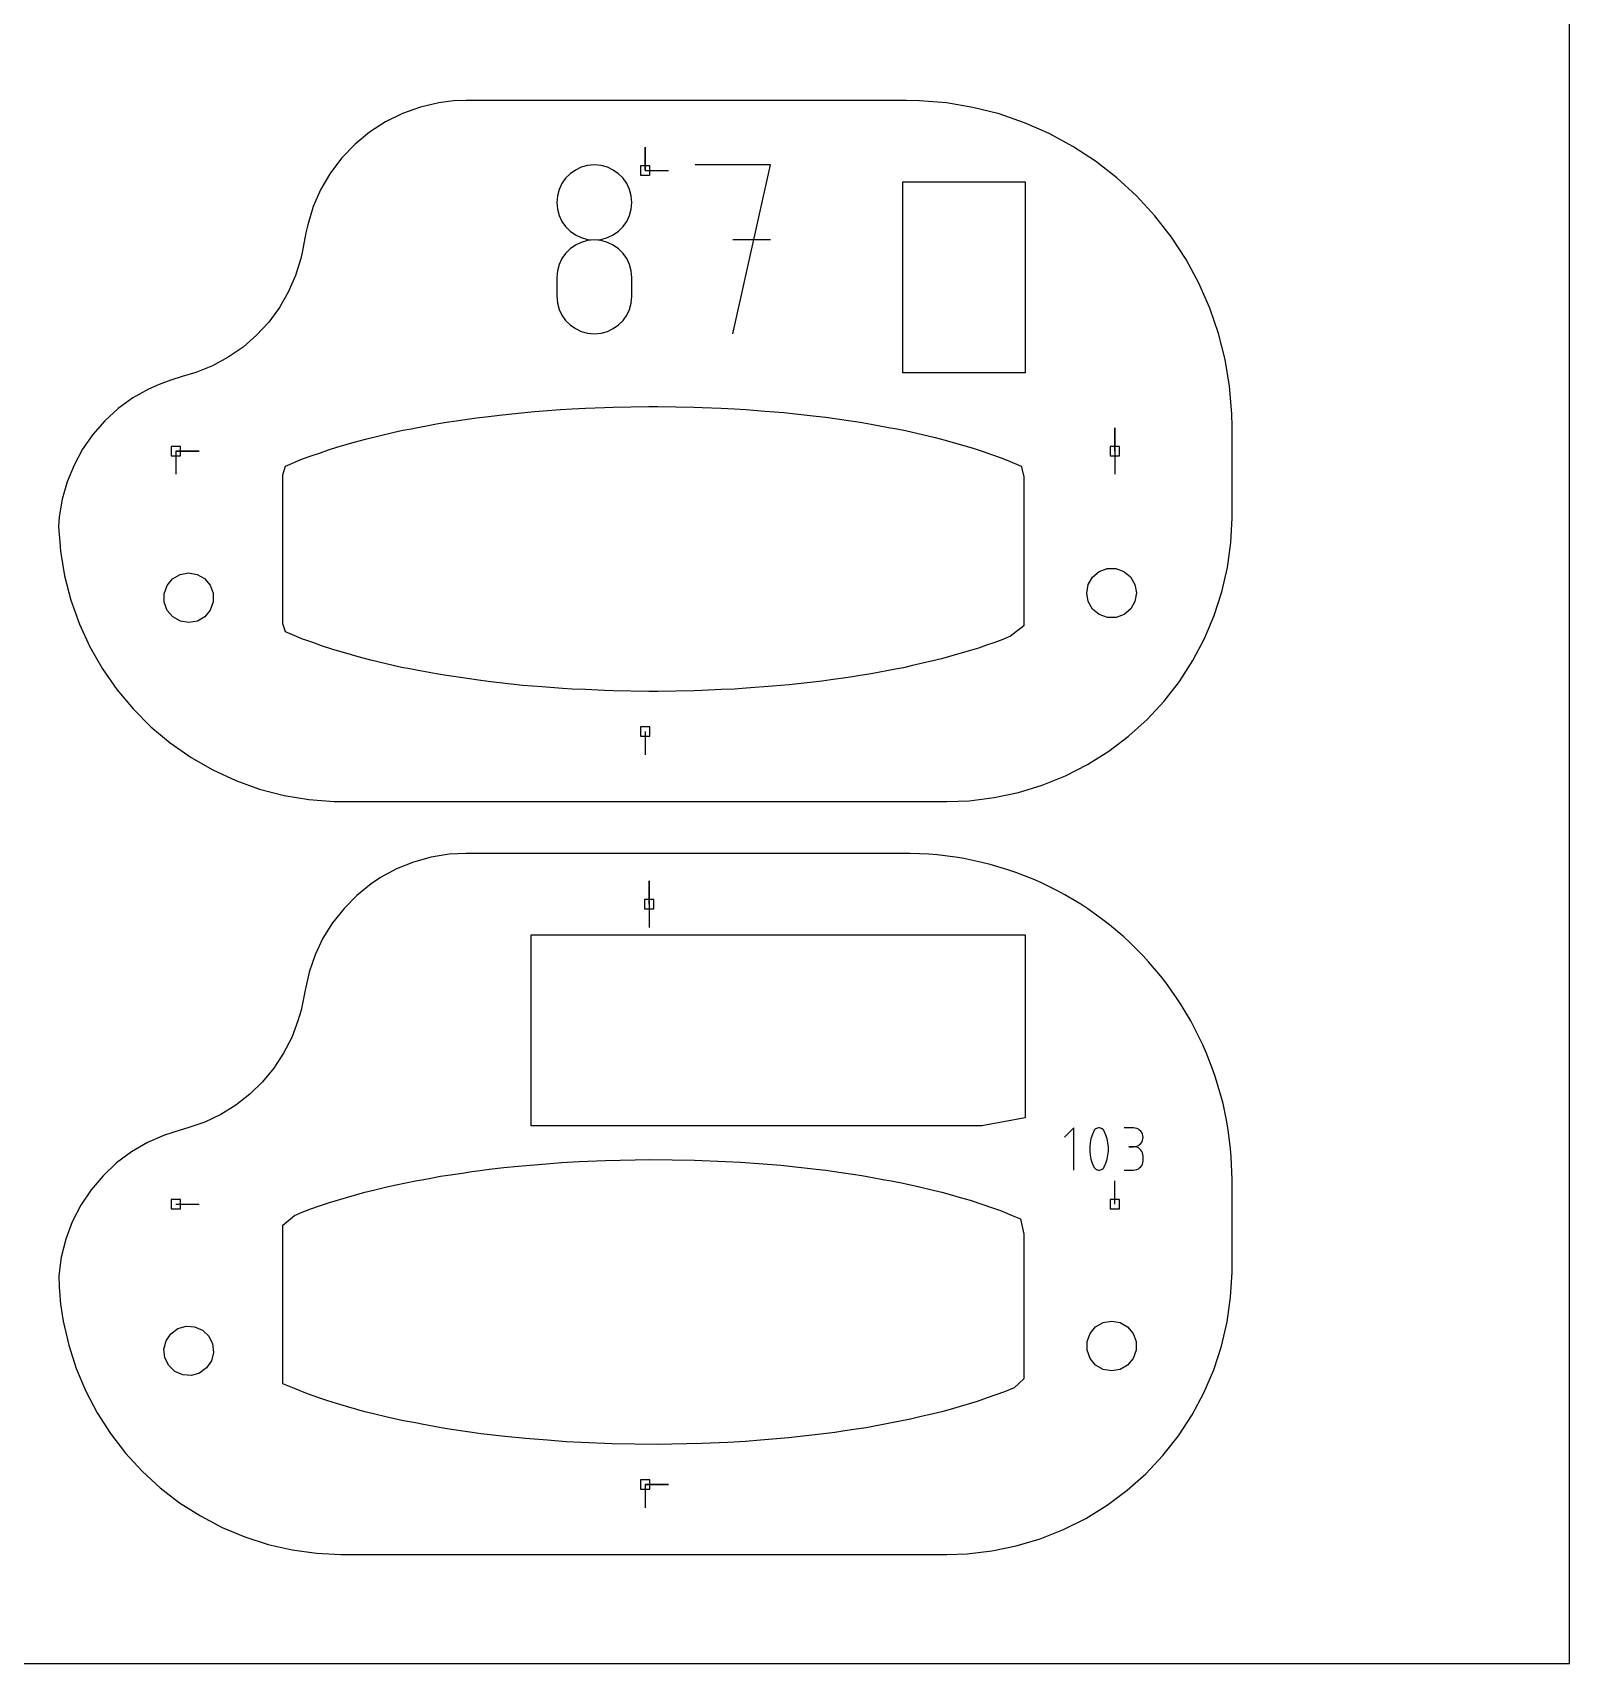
# Model space of a CAD drawing. Extents: x 0 to 400, y 0 to 400.
# Drawn here: x 305.7 to 400, y 0 to 100 of the extents above; entities that cross this region are included whole.
import ezdxf

# ---------------------------------------------------------------- set-up
doc = ezdxf.new("R2010")
doc.units = 0

msp = doc.modelspace()

# ---------------------------------------------------------------- linework, layer by layer
at = {"layer": 'annotation', "color": 1}
for p, q in [((343.313198, 91.542503), (343.313198, 92.971253)), ((343.313198, 91.542503), (343.313198, 92.971253)), ((343.313198, 92.971253), (343.313198, 91.542503)), ((338.427671, 91.068305), (338.200358, 90.747321)), ((338.705284, 91.345699), (338.427671, 91.068305)), ((339.026651, 91.572916), (338.705284, 91.345699)), ((339.38523, 91.74337), (339.026651, 91.572916)), ((339.774476, 91.850472), (339.38523, 91.74337)), ((340.187844, 91.887637), (339.774476, 91.850472)), ((340.601212, 91.850472), (340.187844, 91.887637)), ((340.187844, 91.887637), (340.187844, 91.887637)), ((340.990458, 91.74337), (340.601212, 91.850472)), ((341.349037, 91.572916), (340.990458, 91.74337)), ((341.670405, 91.345699), (341.349037, 91.572916)), ((341.948017, 91.068305), (341.670405, 91.345699)), ((342.17533, 90.747321), (341.948017, 91.068305)), ((343.313198, 91.542503), (344.741947, 91.542503)), ((350.987656, 91.900315), (346.377439, 91.900315)), ((348.682872, 81.533016), (350.987656, 91.900315)), ((337.922809, 90.000934), (337.885662, 89.588705)), ((338.02989, 90.389336), (337.922809, 90.000934)), ((338.200358, 90.747321), (338.02989, 90.389336)), ((342.345799, 90.389336), (342.17533, 90.747321)), ((342.452879, 90.000934), (342.345799, 90.389336)), ((342.490027, 89.588705), (342.452879, 90.000934)), ((337.885662, 89.588705), (337.885662, 89.588705)), ((337.885662, 89.588705), (337.922831, 89.174541)), ((337.922831, 89.174541), (338.029965, 88.784632)), ((342.345724, 88.784632), (342.452858, 89.174541)), ((342.452858, 89.174541), (342.490027, 89.588705)), ((342.490027, 89.588705), (342.490027, 89.588705)), ((338.029965, 88.784632), (338.200503, 88.425514)), ((338.200503, 88.425514), (338.427885, 88.103719)), ((338.427885, 88.103719), (338.705551, 87.825781)), ((341.670137, 87.825781), (341.947803, 88.103719)), ((341.947803, 88.103719), (342.175186, 88.425514)), ((342.175186, 88.425514), (342.345724, 88.784632)), ((338.705551, 87.825781), (339.02694, 87.598233)), ((339.38523, 87.13894), (339.026651, 86.968334)), ((339.02694, 87.598233), (339.385493, 87.42761)), ((339.774476, 87.246099), (339.38523, 87.13894)), ((339.385493, 87.42761), (339.774647, 87.320445)), ((340.187844, 87.283272), (339.774476, 87.246099)), ((339.774647, 87.320445), (340.187844, 87.283272)), ((340.187844, 87.283272), (340.601041, 87.320445)), ((340.601212, 87.24612), (340.187844, 87.283272)), ((340.187844, 87.283272), (340.187844, 87.283272)), ((340.187844, 87.283272), (340.187844, 87.283272)), ((340.601041, 87.320445), (340.990196, 87.42761)), ((340.990458, 87.139015), (340.601212, 87.24612)), ((340.990196, 87.42761), (341.348748, 87.598233)), ((341.349037, 86.968478), (340.990458, 87.139015)), ((341.348748, 87.598233), (341.670137, 87.825781)), ((350.987656, 87.283597), (348.682872, 87.283597)), ((338.200358, 86.141222), (338.02989, 85.782217)), ((338.427671, 86.462936), (338.200358, 86.141222)), ((338.705284, 86.74082), (338.427671, 86.462936)), ((339.026651, 86.968334), (338.705284, 86.74082)), ((341.670405, 86.741034), (341.349037, 86.968478)), ((341.948017, 86.463204), (341.670405, 86.741034)), ((342.17533, 86.141511), (341.948017, 86.463204)), ((342.345799, 85.782479), (342.17533, 86.141511)), ((337.922809, 85.392459), (337.885662, 84.978488)), ((338.02989, 85.782217), (337.922809, 85.392459)), ((342.452879, 85.392631), (342.345799, 85.782479)), ((342.490027, 84.978488), (342.452879, 85.392631)), ((337.885662, 84.978488), (337.885662, 83.831623)), ((342.490027, 83.831623), (342.490027, 84.978488)), ((342.490027, 84.978488), (342.490027, 84.978488)), ((337.885662, 83.831623), (337.885662, 83.831623)), ((337.885662, 83.831623), (337.922831, 83.417681)), ((337.922831, 83.417681), (338.029965, 83.028371)), ((338.029965, 83.028371), (338.200503, 82.670117)), ((342.175186, 82.670117), (342.345724, 83.028371)), ((342.345724, 83.028371), (342.452858, 83.417681)), ((342.452858, 83.417681), (342.490027, 83.831623)), ((338.200503, 82.670117), (338.427885, 82.349348)), ((338.427885, 82.349348), (338.705551, 82.072489)), ((338.705551, 82.072489), (339.02694, 81.845967)), ((341.348748, 81.845967), (341.670137, 82.072489)), ((341.670137, 82.072489), (341.947803, 82.349348)), ((341.947803, 82.349348), (342.175186, 82.670117)), ((339.02694, 81.845967), (339.385493, 81.676209)), ((339.385493, 81.676209), (339.774647, 81.569642)), ((339.774647, 81.569642), (340.187844, 81.532691)), ((340.187844, 81.532691), (340.601041, 81.569642)), ((340.187844, 81.532691), (340.187844, 81.532691)), ((340.601041, 81.569642), (340.990196, 81.676209)), ((340.990196, 81.676209), (341.348748, 81.845967)), ((372.108371, 74.342502), (372.108371, 75.771252)), ((372.108371, 74.342502), (372.108371, 75.771252)), ((372.108371, 75.771252), (372.108371, 74.342502)), ((314.518024, 74.342502), (315.946774, 74.342502)), ((314.518024, 74.342502), (315.946774, 74.342502)), ((315.946774, 74.342502), (314.518024, 74.342502)), ((314.518024, 74.342502), (314.518024, 72.913752)), ((372.108371, 74.342502), (372.108371, 72.913752)), ((343.313198, 57.142502), (343.313197, 55.713752)), ((343.551322, 46.558126), (343.551322, 47.986876)), ((343.551322, 46.558126), (343.551322, 47.986876)), ((343.551322, 47.986876), (343.551322, 46.558126)), ((343.551322, 46.558126), (343.551322, 45.129376)), ((369.603668, 32.838185), (369.027472, 32.261827)), ((369.603668, 30.24636), (369.603668, 32.838185)), ((370.650231, 32.158902), (370.600554, 31.913629)), ((370.724745, 32.399316), (370.650231, 32.158902)), ((370.824098, 32.632954), (370.724745, 32.399316)), ((370.857555, 32.688592), (370.824098, 32.632954)), ((370.824098, 32.632954), (370.824098, 32.632954)), ((370.899252, 32.736005), (370.857555, 32.688592)), ((370.947807, 32.774735), (370.899252, 32.736005)), ((371.00184, 32.804323), (370.947807, 32.774735)), ((371.059971, 32.824309), (371.00184, 32.804323)), ((371.120819, 32.834236), (371.059971, 32.824309)), ((371.183004, 32.833644), (371.120819, 32.834236)), ((371.245144, 32.822074), (371.183004, 32.833644)), ((371.305859, 32.799068), (371.245144, 32.822074)), ((371.329102, 32.786854), (371.305859, 32.799068)), ((371.305859, 32.799068), (371.305859, 32.799068)), ((371.351406, 32.772824), (371.329102, 32.786854)), ((371.372662, 32.757091), (371.351406, 32.772824)), ((371.392763, 32.739764), (371.372662, 32.757091)), ((371.411599, 32.720955), (371.392763, 32.739764)), ((371.429063, 32.700774), (371.411599, 32.720955)), ((371.445046, 32.679334), (371.429063, 32.700774)), ((371.459439, 32.656744), (371.445046, 32.679334)), ((371.472135, 32.633117), (371.459439, 32.656744)), ((371.571969, 32.398997), (371.472135, 32.633117)), ((371.472135, 32.633117), (371.472135, 32.633117)), ((371.646845, 32.158221), (371.571969, 32.398997)), ((371.696762, 31.912708), (371.646845, 32.158221)), ((373.269005, 32.835178), (372.693459, 32.835178)), ((373.372518, 32.825887), (373.269005, 32.835178)), ((373.469921, 32.799111), (373.372518, 32.825887)), ((373.559592, 32.756498), (373.469921, 32.799111)), ((373.639913, 32.699693), (373.559592, 32.756498)), ((373.709262, 32.630345), (373.639913, 32.699693)), ((373.766021, 32.550099), (373.709262, 32.630345)), ((373.808569, 32.460603), (373.766021, 32.550099)), ((373.766021, 31.969647), (373.808569, 32.059427)), ((373.835285, 32.363502), (373.808569, 32.460603)), ((373.808569, 32.059427), (373.835285, 32.156904)), ((373.844551, 32.260445), (373.835285, 32.363502)), ((373.835285, 32.156904), (373.844551, 32.260445)), ((373.844551, 32.260445), (373.844551, 32.260445)), ((370.600554, 31.913629), (370.575716, 31.665414)), ((370.575716, 31.665414), (370.575716, 31.416175)), ((370.575716, 31.416175), (370.600554, 31.167828)), ((370.600554, 31.167828), (370.650231, 30.92229)), ((371.646845, 30.92161), (371.696762, 31.166907)), ((371.721721, 31.664373), (371.696762, 31.912708)), ((371.696762, 31.166907), (371.721721, 31.415134)), ((371.721721, 31.415134), (371.721721, 31.664373)), ((373.269005, 31.684087), (372.980826, 31.684087)), ((372.980826, 31.684087), (373.269005, 31.684087)), ((373.269005, 31.684087), (373.372518, 31.69338)), ((373.372518, 31.674795), (373.269005, 31.684087)), ((373.269005, 31.684087), (373.269005, 31.684087)), ((373.372518, 31.69338), (373.469921, 31.720171)), ((373.469921, 31.64802), (373.372518, 31.674795)), ((373.469921, 31.720171), (373.559592, 31.762827)), ((373.559592, 31.605406), (373.469921, 31.64802)), ((373.559592, 31.762827), (373.639913, 31.819714)), ((373.639913, 31.548602), (373.559592, 31.605406)), ((373.639913, 31.819714), (373.709262, 31.889198)), ((373.709262, 31.479254), (373.639913, 31.548602)), ((373.709262, 31.889198), (373.766021, 31.969647)), ((373.766021, 31.399008), (373.709262, 31.479254)), ((373.808569, 31.309511), (373.766021, 31.399008)), ((373.835285, 31.212411), (373.808569, 31.309511)), ((373.844551, 31.109354), (373.835285, 31.212411)), ((373.844551, 30.821174), (373.844551, 31.109354)), ((373.844551, 31.109354), (373.844551, 31.109354)), ((370.650231, 30.92229), (370.724745, 30.681479)), ((370.724745, 30.681479), (370.824098, 30.447311)), ((370.824098, 30.447311), (370.824098, 30.447311)), ((370.824098, 30.447311), (370.836748, 30.42373)), ((370.836748, 30.42373), (370.851035, 30.401253)), ((370.851035, 30.401253), (370.866899, 30.379948)), ((370.866899, 30.379948), (370.884281, 30.359883)), ((370.884281, 30.359883), (370.903119, 30.341126)), ((370.903119, 30.341126), (370.923354, 30.323746)), ((370.923354, 30.323746), (370.944925, 30.307811)), ((370.944925, 30.307811), (370.967773, 30.293388)), ((370.967773, 30.293388), (370.991837, 30.280547)), ((370.991837, 30.280547), (370.991837, 30.280547)), ((370.991837, 30.280547), (371.052074, 30.258029)), ((371.052074, 30.258029), (371.113852, 30.246842)), ((371.113852, 30.246842), (371.175775, 30.246529)), ((371.175775, 30.246529), (371.236446, 30.256634)), ((371.236446, 30.256634), (371.294468, 30.276702)), ((371.294468, 30.276702), (371.348444, 30.306276)), ((371.348444, 30.306276), (371.396979, 30.3449)), ((371.396979, 30.3449), (371.438675, 30.392118)), ((371.438675, 30.392118), (371.472135, 30.447473)), ((371.472135, 30.447473), (371.571969, 30.68116)), ((371.472135, 30.447473), (371.472135, 30.447473)), ((371.571969, 30.68116), (371.646845, 30.92161)), ((372.693459, 30.246441), (373.269005, 30.246441)), ((373.269005, 30.246441), (373.372518, 30.255727)), ((373.269005, 30.246441), (373.269005, 30.246441)), ((373.372518, 30.255727), (373.469921, 30.28249)), ((373.469921, 30.28249), (373.559592, 30.325086)), ((373.559592, 30.325086), (373.639913, 30.381873)), ((373.639913, 30.381873), (373.709262, 30.451208)), ((373.709262, 30.451208), (373.766021, 30.531448)), ((373.766021, 30.531448), (373.808569, 30.620951)), ((373.808569, 30.620951), (373.835285, 30.718074)), ((373.835285, 30.718074), (373.844551, 30.821174)), ((372.10837, 28.167501), (372.10837, 29.596251)), ((314.518024, 28.167501), (315.946774, 28.167501)), ((343.313197, 10.9675), (344.741947, 10.9675)), ((343.313197, 10.9675), (344.741947, 10.9675)), ((344.741947, 10.9675), (343.313197, 10.9675)), ((343.313197, 10.9675), (343.313197, 9.53875))]:
    msp.add_line(p, q, dxfattribs=at)
at = {"layer": 'boundary', "color": 5}
for p, q in [((328.42215, 95.041119), (327.380524, 94.527898)), ((329.516314, 95.429944), (328.42215, 95.041119)), ((330.648217, 95.689113), (329.516314, 95.429944)), ((331.55649, 95.809726), (330.648217, 95.689113)), ((332.307162, 95.842503), (331.55649, 95.809726)), ((346.929172, 95.842503), (332.307162, 95.842503)), ((359.307161, 95.842503), (346.929172, 95.842503)), ((360.133661, 95.82542), (359.307161, 95.842503)), ((361.781017, 95.688915), (360.133661, 95.82542)), ((363.411466, 95.416842), (361.781017, 95.688915)), ((365.013888, 95.011055), (363.411466, 95.416842)), ((366.577322, 94.474327), (365.013888, 95.011055)), ((327.380524, 94.527898), (326.405524, 93.897223)), ((368.091093, 93.810323), (366.577322, 94.474327)), ((325.510333, 93.157622), (324.707057, 92.319095)), ((326.405524, 93.897223), (325.510333, 93.157622)), ((369.544863, 93.023583), (368.091093, 93.810323)), ((370.928699, 92.119478), (369.544863, 93.023583)), ((324.707057, 92.319095), (324.006559, 91.392983)), ((372.233145, 91.104187), (370.928699, 92.119478)), ((324.006559, 91.392983), (323.418314, 90.391813)), ((373.449296, 89.984639), (372.233145, 91.104187)), ((323.418314, 90.391813), (322.950274, 89.329118)), ((322.950274, 89.329118), (322.60877, 88.219275)), ((374.568843, 88.768489), (373.449296, 89.984639)), ((322.60877, 88.219275), (322.488664, 87.719687)), ((375.584025, 87.464196), (374.568843, 88.768489)), ((322.488664, 87.719687), (322.264983, 86.519521)), ((376.488239, 86.080207), (375.584025, 87.464196)), ((322.191367, 86.148978), (321.861558, 85.098803)), ((322.264983, 86.519521), (322.191367, 86.148978)), ((377.27498, 84.626436), (376.488239, 86.080207)), ((321.861558, 85.098803), (321.418322, 84.091238)), ((321.418322, 84.091238), (320.867033, 83.138493)), ((377.938982, 83.112664), (377.27498, 84.626436)), ((320.867033, 83.138493), (320.214374, 82.252108)), ((378.475709, 81.549229), (377.938982, 83.112664)), ((320.214374, 82.252108), (319.468247, 81.442828)), ((319.468247, 81.442828), (318.63769, 80.720453)), ((378.881499, 79.94681), (378.475709, 81.549229)), ((317.73277, 80.093743), (316.764458, 79.570286)), ((318.63769, 80.720453), (317.73277, 80.093743)), ((315.744477, 79.156424), (314.903758, 78.908695)), ((316.764458, 79.570286), (315.744477, 79.156424)), ((379.153573, 78.316356), (378.881499, 79.94681)), ((312.831304, 78.144219), (311.871021, 77.595163)), ((313.487527, 78.428442), (312.831304, 78.144219)), ((314.204156, 78.693775), (313.487527, 78.428442)), ((314.903758, 78.908695), (314.204156, 78.693775)), ((379.290856, 76.631122), (379.153573, 78.316356)), ((311.871021, 77.595163), (310.977257, 76.943404)), ((310.160945, 76.196918), (309.432075, 75.364841)), ((310.977257, 76.943404), (310.160945, 76.196918)), ((379.307164, 75.842503), (379.290856, 76.631122)), ((309.432075, 75.364841), (308.799561, 74.457351)), ((379.307164, 70.763874), (379.307164, 75.842503)), ((308.799561, 74.457351), (308.271153, 73.485554)), ((308.271153, 73.485554), (307.853307, 72.461341)), ((307.853307, 72.461341), (307.551139, 71.397244)), ((307.551139, 71.397244), (307.368344, 70.306283)), ((307.368344, 70.306283), (307.319231, 69.692843)), ((379.230947, 68.725504), (379.305687, 70.253534)), ((379.305687, 70.253534), (379.307164, 70.763874)), ((307.319231, 69.692843), (307.393445, 68.764039)), ((307.393445, 68.764039), (307.437956, 68.206967)), ((307.437956, 68.206967), (307.692264, 66.691426)), ((379.023026, 67.20985), (379.230947, 68.725504)), ((378.683517, 65.718159), (379.023026, 67.20985)), ((307.692264, 66.691426), (308.081927, 65.193097)), ((308.081927, 65.193097), (308.60248, 63.735069)), ((378.215018, 64.261831), (378.683517, 65.718159)), ((377.621107, 62.852), (378.215018, 64.261831)), ((308.60248, 63.735069), (309.249858, 62.328753)), ((309.249858, 62.328753), (310.018988, 60.985156)), ((376.906333, 61.499442), (377.621107, 62.852)), ((376.076148, 60.214493), (376.906333, 61.499442)), ((310.018988, 60.985156), (310.903863, 59.714793)), ((375.136914, 59.006977), (376.076148, 60.214493)), ((310.903863, 59.714793), (311.897549, 58.527605)), ((374.095805, 57.886121), (375.136914, 59.006977)), ((311.897549, 58.527605), (312.992268, 57.432887)), ((312.992268, 57.432887), (314.179453, 56.439202)), ((372.960782, 56.860493), (374.095805, 57.886121)), ((314.179453, 56.439202), (315.449818, 55.554329)), ((371.740516, 55.93793), (372.960782, 56.860493)), ((315.449818, 55.554329), (316.793414, 54.785195)), ((369.082182, 54.429362), (370.444347, 55.125483)), ((370.444347, 55.125483), (371.740516, 55.93793)), ((316.793414, 54.785195), (318.199729, 54.137817)), ((318.199729, 54.137817), (319.657756, 53.617264)), ((367.664424, 53.854884), (369.082182, 54.429362)), ((319.657756, 53.617264), (321.156087, 53.227608)), ((321.156087, 53.227608), (322.682989, 52.9719)), ((363.187653, 52.900369), (364.705853, 53.087456)), ((364.705853, 53.087456), (366.201924, 53.406441)), ((366.201924, 53.406441), (367.664424, 53.854884)), ((322.682989, 52.9719), (324.226517, 52.852138)), ((324.226517, 52.852138), (324.807163, 52.842502)), ((324.807163, 52.842502), (336.349503, 52.842502)), ((336.349503, 52.842502), (339.184176, 52.842502)), ((339.184176, 52.842502), (361.807162, 52.842502)), ((361.807162, 52.842502), (363.187653, 52.900369)), ((329.099957, 49.139108), (328.057244, 48.719452)), ((330.183185, 49.439004), (329.099957, 49.139108)), ((331.293211, 49.61535), (330.183185, 49.439004)), ((332.307162, 49.667502), (331.293211, 49.61535)), ((334.669671, 49.667502), (332.307162, 49.667502)), ((359.561998, 49.662234), (334.669671, 49.667502)), ((360.704346, 49.614987), (359.561998, 49.662234)), ((361.212281, 49.572898), (360.704346, 49.614987)), ((362.346826, 49.431477), (361.212281, 49.572898)), ((362.849548, 49.347588), (362.346826, 49.431477)), ((363.968539, 49.112961), (362.849548, 49.347588)), ((364.462619, 48.987843), (363.968539, 49.112961)), ((327.068248, 48.185347), (326.501906, 47.793119)), ((328.057244, 48.719452), (327.068248, 48.185347)), ((365.558411, 48.661613), (364.462619, 48.987843)), ((366.04047, 48.496121), (365.558411, 48.661613)), ((367.105581, 48.080512), (366.04047, 48.496121)), ((367.572328, 47.875778), (367.105581, 48.080512)), ((325.625692, 47.09146), (324.8337, 46.295723)), ((326.501906, 47.793119), (325.625692, 47.09146)), ((368.599479, 47.373632), (367.572328, 47.875778)), ((369.047726, 47.131053), (368.599479, 47.373632)), ((370.029902, 46.545805), (369.047726, 47.131053)), ((324.8337, 46.295723), (324.135979, 45.415947)), ((370.456585, 46.267039), (370.029902, 46.545805)), ((371.387078, 45.602681), (370.456585, 46.267039)), ((324.135979, 45.415947), (323.541392, 44.463262)), ((371.789282, 45.289633), (371.387078, 45.602681)), ((372.661732, 44.550702), (371.789282, 45.289633)), ((323.541392, 44.463262), (323.057498, 43.449704)), ((373.036713, 44.205508), (372.661732, 44.550702)), ((373.845166, 43.397055), (373.036713, 44.205508)), ((323.057498, 43.449704), (322.690445, 42.388093)), ((374.19036, 43.022075), (373.845166, 43.397055)), ((374.92929, 42.149625), (374.19036, 43.022075)), ((322.690445, 42.388093), (322.444911, 41.291865)), ((375.242321, 41.747445), (374.92929, 42.149625)), ((322.444911, 41.291865), (322.207465, 40.05044)), ((375.906677, 40.816951), (375.242321, 41.747445)), ((322.207465, 40.05044), (322.010757, 39.394751)), ((376.185461, 40.390244), (375.906677, 40.816951)), ((376.770711, 39.408068), (376.185461, 40.390244)), ((322.010757, 39.394751), (321.623614, 38.378382)), ((377.013289, 38.959822), (376.770711, 39.408068)), ((321.623614, 38.378382), (321.128207, 37.410095)), ((377.515436, 37.932668), (377.013289, 38.959822)), ((321.128207, 37.410095), (320.5304, 36.501384)), ((377.72017, 37.465922), (377.515436, 37.932668)), ((378.135778, 36.400811), (377.72017, 37.465922)), ((320.5304, 36.501384), (319.837279, 35.663035)), ((378.301268, 35.918752), (378.135778, 36.400811)), ((319.837279, 35.663035), (319.057053, 34.905002)), ((378.627499, 34.822958), (378.301268, 35.918752)), ((318.198977, 34.236285), (317.273217, 33.66483)), ((319.057053, 34.905002), (318.198977, 34.236285)), ((378.752618, 34.328879), (378.627499, 34.822958)), ((378.987245, 33.209888), (378.752618, 34.328879)), ((316.29076, 33.197424), (315.263248, 32.839623)), ((317.273217, 33.66483), (316.29076, 33.197424)), ((379.071134, 32.707165), (378.987245, 33.209888)), ((313.816336, 32.397687), (312.774185, 31.940227)), ((314.790722, 32.698969), (313.816336, 32.397687)), ((315.263248, 32.839623), (314.790722, 32.698969)), ((379.212556, 31.572621), (379.071134, 32.707165)), ((311.790817, 31.367253), (310.878994, 30.686204)), ((312.774185, 31.940227), (311.790817, 31.367253)), ((379.254643, 31.064687), (379.212556, 31.572621)), ((379.307164, 29.667502), (379.254643, 31.064687)), ((310.878994, 30.686204), (310.05054, 29.905923)), ((309.316201, 29.036543), (308.685497, 28.08935)), ((310.05054, 29.905923), (309.316201, 29.036543)), ((379.307164, 28.846937), (379.307164, 29.667502)), ((308.685497, 28.08935), (308.166608, 27.076645)), ((379.304288, 23.994245), (379.307164, 28.846937)), ((308.166608, 27.076645), (307.766249, 26.011576)), ((307.766249, 26.011576), (307.489597, 24.907967)), ((307.489597, 24.907967), (307.340232, 23.780148)), ((307.340232, 23.780148), (307.352797, 23.09775)), ((307.352797, 23.09775), (307.437956, 22.031965)), ((379.22183, 22.463558), (379.304288, 23.994245)), ((307.437956, 22.031965), (307.613502, 20.977294)), ((379.005717, 20.945976), (379.22183, 22.463558)), ((307.613502, 20.977294), (307.950063, 19.512909)), ((378.657611, 19.453147), (379.005717, 20.945976)), ((307.950063, 19.512909), (308.412092, 18.079672)), ((378.180189, 17.996528), (378.657611, 19.453147)), ((308.412092, 18.079672), (308.995773, 16.691436)), ((377.577112, 16.587299), (378.180189, 17.996528)), ((308.995773, 16.691436), (309.696786, 15.358507)), ((376.853019, 15.236277), (377.577112, 16.587299)), ((309.696786, 15.358507), (310.509933, 14.090784)), ((376.013459, 13.953828), (376.853019, 15.236277)), ((310.509933, 14.090784), (311.429204, 12.89768)), ((375.06489, 12.749797), (376.013459, 13.953828)), ((311.429204, 12.89768), (312.447775, 11.788057)), ((374.014591, 11.633422), (375.06489, 12.749797)), ((312.447775, 11.788057), (313.558108, 10.77016)), ((372.870625, 10.61327), (374.014591, 11.633422)), ((313.558108, 10.77016), (314.751959, 9.851547)), ((371.641771, 9.697168), (372.870625, 10.61327)), ((314.751959, 9.851547), (316.02048, 9.039044)), ((316.02048, 9.039044), (317.354263, 8.338692)), ((370.337471, 8.892146), (371.641771, 9.697168)), ((317.354263, 8.338692), (318.74341, 7.755692)), ((367.543077, 7.639148), (368.967738, 8.204381)), ((368.967738, 8.204381), (370.337471, 8.892146)), ((318.74341, 7.755692), (320.177617, 7.294381)), ((320.177617, 7.294381), (321.646248, 6.95819)), ((364.573078, 6.892645), (366.074435, 7.200782)), ((366.074435, 7.200782), (367.543077, 7.639148)), ((321.646248, 6.95819), (323.138398, 6.749621)), ((323.138398, 6.749621), (324.643001, 6.670224)), ((324.643001, 6.670224), (326.672083, 6.6675)), ((326.672083, 6.6675), (358.151918, 6.6675)), ((358.151918, 6.6675), (361.807162, 6.6675)), ((361.807162, 6.6675), (363.050536, 6.717099)), ((363.050536, 6.717099), (364.573078, 6.892645))]:
    msp.add_line(p, q, dxfattribs=at)
at = {"layer": 'frame', "color": 5}
for p, q in [((400, 0), (400, 400)), ((0, 0), (400, 0))]:
    msp.add_line(p, q, dxfattribs=at)
at = {"layer": 'hole', "color": 5}
for p, q in [((343.598948, 91.828253), (343.027448, 91.828253)), ((343.027448, 91.828253), (343.027448, 91.256753)), ((343.027448, 91.256753), (343.598948, 91.256753)), ((343.598948, 91.256753), (343.598948, 91.828253)), ((359.107161, 85.53415), (359.107161, 90.842505)), ((359.107161, 90.842505), (362.509953, 90.842505)), ((362.509953, 90.842505), (366.607162, 90.842505)), ((366.607162, 90.842505), (366.607162, 85.212421)), ((359.107161, 79.142505), (359.107161, 85.53415)), ((366.607162, 85.212421), (366.607162, 79.142505)), ((362.509953, 79.142505), (359.107161, 79.142505)), ((366.607162, 79.142505), (362.509953, 79.142505)), ((339.65077, 76.965035), (340.806868, 77.019179)), ((340.806868, 77.019179), (341.335974, 77.036192)), ((341.335974, 77.036192), (343.527074, 77.070328)), ((343.527074, 77.070328), (344.093729, 77.070328)), ((344.093729, 77.070328), (346.284018, 77.036192)), ((346.284018, 77.036192), (346.813137, 77.019179)), ((346.813137, 77.019179), (347.969668, 76.965035)), ((328.962802, 75.712034), (330.501065, 76.001872)), ((330.501065, 76.001872), (331.123238, 76.102988)), ((331.123238, 76.102988), (331.715541, 76.191103)), ((331.715541, 76.191103), (332.963196, 76.376717)), ((332.963196, 76.376717), (333.537953, 76.449305)), ((333.537953, 76.449305), (334.368791, 76.54282)), ((334.368791, 76.54282), (335.524679, 76.67292)), ((335.524679, 76.67292), (336.518105, 76.758639)), ((336.518105, 76.758639), (338.116114, 76.88438)), ((338.116114, 76.88438), (338.834666, 76.926814)), ((338.834666, 76.926814), (339.65077, 76.965035)), ((347.969668, 76.965035), (348.786079, 76.926814)), ((348.786079, 76.926814), (349.504794, 76.88438)), ((349.504794, 76.88438), (350.640551, 76.795012)), ((350.640551, 76.795012), (351.241691, 76.74771)), ((351.241691, 76.74771), (351.813851, 76.702689)), ((351.813851, 76.702689), (353.251577, 76.54282)), ((353.251577, 76.54282), (353.786117, 76.48263)), ((353.786117, 76.48263), (354.383569, 76.415358)), ((354.383569, 76.415358), (355.787034, 76.208557)), ((355.787034, 76.208557), (356.496661, 76.102987)), ((356.496661, 76.102987), (357.163819, 75.993417)), ((325.544335, 74.907092), (326.145862, 75.078526)), ((326.145862, 75.078526), (327.914549, 75.493604)), ((327.914549, 75.493604), (328.448644, 75.615157)), ((328.448644, 75.615157), (328.962802, 75.712034)), ((357.163819, 75.993417), (358.237961, 75.791115)), ((358.237961, 75.791115), (358.748124, 75.695033)), ((358.748124, 75.695033), (359.267715, 75.595981)), ((359.267715, 75.595981), (361.094067, 75.169722)), ((361.094067, 75.169722), (361.704512, 75.013088)), ((361.704512, 75.013088), (362.917664, 74.667164)), ((314.803774, 74.628252), (314.232274, 74.628252)), ((314.232274, 74.628252), (314.232274, 74.056752)), ((314.232274, 74.056752), (314.803774, 74.056752)), ((314.803774, 74.056752), (314.803774, 74.628252)), ((322.295505, 73.861294), (322.822388, 74.047604)), ((322.822388, 74.047604), (323.323381, 74.221518)), ((323.323381, 74.221518), (323.875827, 74.413287)), ((323.875827, 74.413287), (324.446623, 74.594246)), ((324.446623, 74.594246), (325.544335, 74.907092)), ((362.917664, 74.667164), (363.433484, 74.520085)), ((363.433484, 74.520085), (364.033292, 74.312889)), ((364.033292, 74.312889), (364.551974, 74.132841)), ((364.551974, 74.132841), (365.074437, 73.951477)), ((372.394121, 74.628252), (371.822621, 74.628252)), ((371.822621, 74.628252), (371.822621, 74.056752)), ((371.822621, 74.056752), (372.394121, 74.056752)), ((372.394121, 74.056752), (372.394121, 74.628252)), ((321.087474, 72.884419), (321.24561, 73.416002)), ((321.24561, 73.416002), (322.295505, 73.861294)), ((365.074437, 73.951477), (365.554335, 73.76377)), ((365.554335, 73.76377), (366.374704, 73.415826)), ((366.374704, 73.415826), (366.532424, 72.782412)), ((321.087474, 64.482582), (321.087474, 72.884419)), ((366.532424, 72.782412), (366.532424, 64.717636)), ((371.153626, 66.95678), (371.650694, 67.139248)), ((371.650694, 67.139248), (372.180194, 67.140705)), ((372.180194, 67.140705), (372.678258, 66.960974)), ((313.804226, 65.594693), (313.981117, 66.093519)), ((313.981117, 66.093519), (314.317953, 66.501761)), ((314.317953, 66.501761), (314.774097, 66.77018)), ((314.774097, 66.77018), (315.294541, 66.866398)), ((315.294541, 66.866398), (315.816507, 66.778814)), ((315.816507, 66.778814), (316.277036, 66.517989)), ((316.277036, 66.517989), (316.620585, 66.115383)), ((316.620585, 66.115383), (316.805719, 65.619556)), ((370.394942, 65.634312), (370.485455, 66.15602)), ((370.485455, 66.15602), (370.748944, 66.615309)), ((370.748944, 66.615309), (371.153626, 66.95678)), ((372.678258, 66.960974), (373.084816, 66.621734)), ((373.084816, 66.621734), (373.350828, 66.163901)), ((373.350828, 66.163901), (373.44421, 65.642699)), ((313.80861, 65.065451), (313.804226, 65.594693)), ((313.99374, 64.569623), (313.80861, 65.065451)), ((316.810103, 65.090313), (316.633209, 64.591488)), ((316.805719, 65.619556), (316.810103, 65.090313)), ((370.488324, 65.11311), (370.394942, 65.634312)), ((370.754336, 64.655278), (370.488324, 65.11311)), ((373.353696, 65.120991), (373.090207, 64.661703)), ((373.44421, 65.642699), (373.353696, 65.120991)), ((314.326913, 64.174285), (313.99374, 64.569623)), ((314.337293, 64.167017), (314.326913, 64.174285)), ((314.797821, 63.906192), (314.337293, 64.167017)), ((316.296375, 64.183245), (315.840231, 63.914827)), ((316.633209, 64.591488), (316.296375, 64.183245)), ((321.087474, 63.743167), (321.087474, 64.482582)), ((366.532424, 64.717636), (366.532424, 63.614226)), ((371.16089, 64.316038), (370.754336, 64.655278)), ((371.658954, 64.136306), (371.16089, 64.316038)), ((372.188454, 64.137762), (371.658954, 64.136306)), ((372.685522, 64.320232), (372.188454, 64.137762)), ((373.090207, 64.661703), (372.685522, 64.320232)), ((315.319787, 63.818607), (314.797821, 63.906192)), ((315.840231, 63.914827), (315.319787, 63.818607)), ((321.24561, 63.259471), (321.087474, 63.743167)), ((322.339874, 62.795363), (321.24561, 63.259471)), ((366.532424, 63.614226), (365.724944, 62.984065)), ((322.440189, 62.760541), (322.339874, 62.795363)), ((322.976418, 62.574399), (322.440189, 62.760541)), ((323.461118, 62.406144), (322.976418, 62.574399)), ((324.139975, 62.170493), (323.461118, 62.406144)), ((324.658351, 62.020893), (324.139975, 62.170493)), ((325.917042, 61.662163), (324.658351, 62.020893)), ((363.173277, 62.081196), (362.120229, 61.780926)), ((363.744948, 62.26249), (363.173277, 62.081196)), ((364.245093, 62.436106), (363.744948, 62.26249)), ((364.750186, 62.611437), (364.245093, 62.436106)), ((365.250617, 62.785157), (364.750186, 62.611437)), ((365.724944, 62.984065), (365.250617, 62.785157)), ((326.468845, 61.51929), (325.917042, 61.662163)), ((328.357857, 61.078404), (326.468845, 61.51929)), ((328.868282, 60.98125), (328.357857, 61.078404)), ((359.158692, 61.057766), (358.658411, 60.963545)), ((359.706356, 61.181868), (359.158692, 61.057766)), ((361.484355, 61.599611), (359.706356, 61.181868)), ((362.120229, 61.780926), (361.484355, 61.599611)), ((329.382871, 60.884292), (328.868282, 60.98125)), ((330.501123, 60.673592), (329.382871, 60.884292)), ((331.120249, 60.572932), (330.501123, 60.673592)), ((331.833012, 60.466894), (331.120249, 60.572932)), ((333.225535, 60.261333), (331.833012, 60.466894)), ((333.844744, 60.191638), (333.225535, 60.261333)), ((334.368925, 60.132639), (333.844744, 60.191638)), ((335.79517, 59.973721), (334.368925, 60.132639)), ((352.142471, 60.007771), (351.108779, 59.917306)), ((353.612653, 60.173311), (352.142471, 60.007771)), ((354.164688, 60.23547), (353.612653, 60.173311)), ((354.702021, 60.305498), (354.164688, 60.23547)), ((355.907424, 60.484827), (354.702021, 60.305498)), ((356.499649, 60.572932), (355.907424, 60.484827)), ((357.163749, 60.682045), (356.499649, 60.572932)), ((358.658411, 60.963545), (357.163749, 60.682045)), ((336.396201, 59.926428), (335.79517, 59.973721)), ((336.980389, 59.880461), (336.396201, 59.926428)), ((338.226749, 59.78239), (336.980389, 59.880461)), ((338.8246, 59.749133), (338.226749, 59.78239)), ((339.650779, 59.710438), (338.8246, 59.749133)), ((340.806869, 59.656293), (339.650779, 59.710438)), ((341.335974, 59.639371), (340.806869, 59.656293)), ((343.527074, 59.606052), (341.335974, 59.639371)), ((344.093729, 59.606052), (343.527074, 59.606052)), ((346.284018, 59.639371), (344.093729, 59.606052)), ((346.813136, 59.656293), (346.284018, 59.639371)), ((347.969659, 59.710438), (346.813136, 59.656293)), ((348.796147, 59.749133), (347.969659, 59.710438)), ((349.504788, 59.791095), (348.796147, 59.749133)), ((351.108779, 59.917306), (349.504788, 59.791095)), ((343.598948, 57.428252), (343.027448, 57.428252)), ((343.027448, 57.428252), (343.027448, 56.856752)), ((343.598948, 56.856752), (343.598948, 57.428252)), ((343.027448, 56.856752), (343.598948, 56.856752)), ((343.837072, 46.843876), (343.265572, 46.843876)), ((343.265572, 46.843876), (343.265572, 46.272376)), ((343.265572, 46.272376), (343.837072, 46.272376)), ((343.837072, 46.272376), (343.837072, 46.843876)), ((336.307165, 38.530388), (336.307165, 44.667504)), ((336.307165, 44.667504), (351.032156, 44.667504)), ((351.032156, 44.667504), (359.107161, 44.667504)), ((359.107161, 44.667504), (363.950909, 44.667504)), ((363.950909, 44.667504), (366.607161, 44.667504)), ((366.607161, 44.667504), (366.607161, 33.461229)), ((336.307164, 32.967503), (336.307165, 38.530388)), ((366.607161, 33.461229), (363.950909, 32.967503)), ((351.032156, 32.967503), (336.307164, 32.967503)), ((359.107161, 32.967503), (351.032156, 32.967503)), ((363.950909, 32.967503), (359.107161, 32.967503)), ((331.514933, 29.986258), (332.072449, 30.069201)), ((332.072449, 30.069201), (332.678078, 30.159299)), ((332.678078, 30.159299), (333.181215, 30.234151)), ((333.181215, 30.234151), (333.735552, 30.296544)), ((333.735552, 30.296544), (334.63983, 30.398324)), ((334.63983, 30.398324), (335.513331, 30.496641)), ((335.513331, 30.496641), (337.260659, 30.642065)), ((337.260659, 30.642065), (338.168415, 30.713494)), ((338.168415, 30.713494), (339.261478, 30.771802)), ((339.261478, 30.771802), (340.864108, 30.846858)), ((340.864108, 30.846858), (343.585671, 30.896239)), ((343.585671, 30.896239), (346.334682, 30.860401)), ((346.334682, 30.860401), (348.231308, 30.777785)), ((348.231308, 30.777785), (349.158987, 30.734354)), ((349.158987, 30.734354), (350.285696, 30.647931)), ((350.285696, 30.647931), (351.6364, 30.541651)), ((351.6364, 30.541651), (352.900831, 30.407311)), ((352.900831, 30.407311), (353.79598, 30.306518)), ((353.79598, 30.306518), (354.381606, 30.240578)), ((354.381606, 30.240578), (354.91749, 30.16292)), ((354.91749, 30.16292), (355.478312, 30.079486)), ((355.478312, 30.079486), (356.036207, 29.996487)), ((326.118485, 28.895722), (326.641815, 29.021554)), ((326.641815, 29.021554), (327.466276, 29.213979)), ((327.466276, 29.213979), (328.031153, 29.345817)), ((328.031153, 29.345817), (329.217315, 29.584989)), ((329.217315, 29.584989), (329.724702, 29.680588)), ((329.724702, 29.680588), (330.255786, 29.780654)), ((330.255786, 29.780654), (330.758493, 29.873722)), ((330.758493, 29.873722), (331.514933, 29.986258)), ((356.036207, 29.996487), (356.590665, 29.913999)), ((356.590665, 29.913999), (357.252811, 29.801655)), ((357.252811, 29.801655), (357.895625, 29.680589)), ((357.895625, 29.680589), (358.39799, 29.585976)), ((358.39799, 29.585976), (359.129434, 29.448216)), ((359.129434, 29.448216), (360.133751, 29.218853)), ((360.133751, 29.218853), (360.979095, 29.021555)), ((360.979095, 29.021555), (361.502595, 28.895663)), ((314.803774, 28.453251), (314.232274, 28.453251)), ((314.232274, 28.453251), (314.232274, 27.881751)), ((314.803774, 27.881751), (314.803774, 28.453251)), ((322.807807, 27.867543), (323.33786, 28.051541)), ((323.33786, 28.051541), (323.945259, 28.26239)), ((323.945259, 28.26239), (324.994794, 28.575471)), ((324.994794, 28.575471), (325.611809, 28.751319)), ((325.611809, 28.751319), (326.118485, 28.895722)), ((361.502595, 28.895663), (362.010142, 28.750937)), ((362.010142, 28.750937), (362.62546, 28.575484)), ((362.62546, 28.575484), (363.246212, 28.39848)), ((363.246212, 28.39848), (364.029595, 28.139175)), ((364.029595, 28.139175), (364.560976, 27.954714)), ((372.39412, 28.453251), (371.82262, 28.453251)), ((371.82262, 28.453251), (371.82262, 27.881751)), ((372.39412, 27.881751), (372.39412, 28.453251)), ((314.232274, 27.881751), (314.803774, 27.881751)), ((321.087474, 26.865937), (321.792611, 27.473001)), ((321.792611, 27.473001), (322.267983, 27.67462)), ((322.267983, 27.67462), (322.807807, 27.867543)), ((364.560976, 27.954714), (365.098454, 27.768139)), ((365.098454, 27.768139), (365.827106, 27.473077)), ((365.827106, 27.473077), (366.320871, 27.263657)), ((366.320871, 27.263657), (366.532424, 26.326122)), ((371.82262, 27.881751), (372.39412, 27.881751)), ((321.087474, 26.326333), (321.087474, 26.865937)), ((321.087474, 25.600486), (321.087474, 26.326333)), ((366.532424, 26.326122), (366.532424, 25.779075)), ((321.087474, 24.509646), (321.087474, 25.600486)), ((366.532424, 25.779075), (366.532424, 22.698295)), ((321.087474, 23.913398), (321.087474, 24.509646)), ((321.087474, 23.344363), (321.087474, 23.913398)), ((321.087474, 22.755275), (321.087474, 23.344363)), ((321.087474, 21.152538), (321.087474, 22.755275)), ((366.532424, 22.698295), (366.532424, 21.218487)), ((321.087474, 20.564265), (321.087474, 21.152538)), ((366.532424, 21.218487), (366.532424, 18.624997)), ((313.916435, 19.779807), (314.209732, 20.218537)), ((314.209732, 20.218537), (314.635389, 20.530497)), ((314.635389, 20.530497), (315.142072, 20.678058)), ((315.142072, 20.678058), (315.66867, 20.643425)), ((315.66867, 20.643425), (316.151664, 20.430774)), ((316.151664, 20.430774), (316.532797, 20.065753)), ((316.532797, 20.065753), (316.766106, 19.59239)), ((321.087474, 19.937022), (321.087474, 20.564265)), ((370.41774, 19.728318), (370.598888, 20.226004)), ((370.598888, 20.226004), (370.939323, 20.631721)), ((370.939323, 20.631721), (371.397991, 20.896535)), ((371.397991, 20.896535), (371.919573, 20.988505)), ((371.919573, 20.988505), (372.441156, 20.896535)), ((372.441156, 20.896535), (372.899824, 20.631721)), ((372.899824, 20.631721), (373.240263, 20.226004)), ((373.240263, 20.226004), (373.421407, 19.728317)), ((313.790889, 19.267224), (313.916435, 19.779807)), ((313.848221, 18.742614), (313.790889, 19.267224)), ((316.823439, 19.067779), (316.697891, 18.555196)), ((316.766106, 19.59239), (316.823439, 19.067779)), ((321.087474, 19.428158), (321.087474, 19.937022)), ((321.087474, 18.62117), (321.087474, 19.428158)), ((370.41774, 19.19869), (370.41774, 19.728318)), ((370.598888, 18.701005), (370.41774, 19.19869)), ((373.421407, 19.19869), (373.240263, 18.701005)), ((373.421407, 19.728317), (373.421407, 19.19869)), ((314.081529, 18.269251), (313.848221, 18.742614)), ((314.462664, 17.904229), (314.081529, 18.269251)), ((316.404596, 18.116466), (315.978939, 17.804506)), ((316.697891, 18.555196), (316.404596, 18.116466)), ((321.087474, 17.775316), (321.087474, 18.62117)), ((366.532424, 18.624997), (366.532424, 17.997606)), ((370.939323, 18.295286), (370.598888, 18.701005)), ((371.397991, 18.030473), (370.939323, 18.295286)), ((371.919573, 17.938504), (371.397991, 18.030473)), ((372.441156, 18.030473), (371.919573, 17.938504)), ((372.899824, 18.295286), (372.441156, 18.030473)), ((373.240263, 18.701005), (372.899824, 18.295286)), ((314.945656, 17.691578), (314.462664, 17.904229)), ((315.472254, 17.656945), (314.945656, 17.691578)), ((315.978939, 17.804506), (315.472254, 17.656945)), ((321.087474, 17.15154), (321.087474, 17.775316)), ((321.792611, 16.852471), (321.087474, 17.15154)), ((366.532424, 17.458927), (365.950134, 16.904574)), ((366.532424, 17.997606), (366.532424, 17.458927)), ((322.592229, 16.532762), (321.792611, 16.852471)), ((323.353073, 16.268649), (322.592229, 16.532762)), ((323.837929, 16.100339), (323.353073, 16.268649)), ((324.373682, 15.927021), (323.837929, 16.100339)), ((363.676351, 16.063675), (362.62546, 15.749987)), ((364.282006, 16.273919), (363.676351, 16.063675)), ((364.812284, 16.457993), (364.282006, 16.273919)), ((365.351891, 16.650842), (364.812284, 16.457993)), ((365.950134, 16.904574), (365.351891, 16.650842)), ((324.994794, 15.750003), (324.373682, 15.927021)), ((325.611809, 15.574154), (324.994794, 15.750003)), ((326.118485, 15.429751), (325.611809, 15.574154)), ((326.641815, 15.303918), (326.118485, 15.429751)), ((327.48842, 15.106322), (326.641815, 15.303918)), ((328.490342, 14.877458), (327.48842, 15.106322)), ((360.154618, 15.111489), (359.591011, 14.979947)), ((360.979095, 15.303918), (360.154618, 15.111489)), ((361.502595, 15.42981), (360.979095, 15.303918)), ((362.010142, 15.574535), (361.502595, 15.42981)), ((362.62546, 15.749987), (362.010142, 15.574535)), ((329.214409, 14.741032), (328.490342, 14.877458)), ((329.719746, 14.645816), (329.214409, 14.741032)), ((330.367331, 14.5238), (329.719746, 14.645816)), ((331.023441, 14.412333), (330.367331, 14.5238)), ((331.577083, 14.329968), (331.023441, 14.412333)), ((332.130367, 14.247655), (331.577083, 14.329968)), ((332.69706, 14.163347), (332.130367, 14.247655)), ((333.236607, 14.085085), (332.69706, 14.163347)), ((333.808881, 14.020673), (333.236607, 14.085085)), ((334.712341, 13.918985), (333.808881, 14.020673)), ((353.900621, 14.030735), (352.988741, 13.928058)), ((354.438684, 14.09132), (353.900621, 14.030735)), ((354.947845, 14.167068), (354.438684, 14.09132)), ((355.559338, 14.258041), (354.947845, 14.167068)), ((356.110832, 14.340086), (355.559338, 14.258041)), ((356.862177, 14.451865), (356.110832, 14.340086)), ((357.373311, 14.546512), (356.862177, 14.451865)), ((357.900582, 14.645816), (357.373311, 14.546512)), ((358.411363, 14.742015), (357.900582, 14.645816)), ((359.591011, 14.979947), (358.411363, 14.742015)), ((335.962162, 13.785579), (334.712341, 13.918985)), ((337.324451, 13.678386), (335.962162, 13.785579)), ((338.460284, 13.591193), (337.324451, 13.678386)), ((339.371041, 13.548538), (338.460284, 13.591193)), ((341.285274, 13.465141), (339.371041, 13.548538)), ((344.035153, 13.430159), (341.285274, 13.465141)), ((346.755855, 13.47861), (344.035153, 13.430159)), ((348.37888, 13.554595), (346.755855, 13.47861)), ((349.452432, 13.611973), (348.37888, 13.554595)), ((350.37198, 13.684328), (349.452432, 13.611973)), ((352.107221, 13.8288), (350.37198, 13.684328)), ((352.988741, 13.928058), (352.107221, 13.8288)), ((343.598947, 11.25325), (343.027447, 11.25325)), ((343.027447, 11.25325), (343.027447, 10.68175)), ((343.598947, 10.68175), (343.598947, 11.25325)), ((343.027447, 10.68175), (343.598947, 10.68175))]:
    msp.add_line(p, q, dxfattribs=at)

doc.saveas('drawing.dxf')
